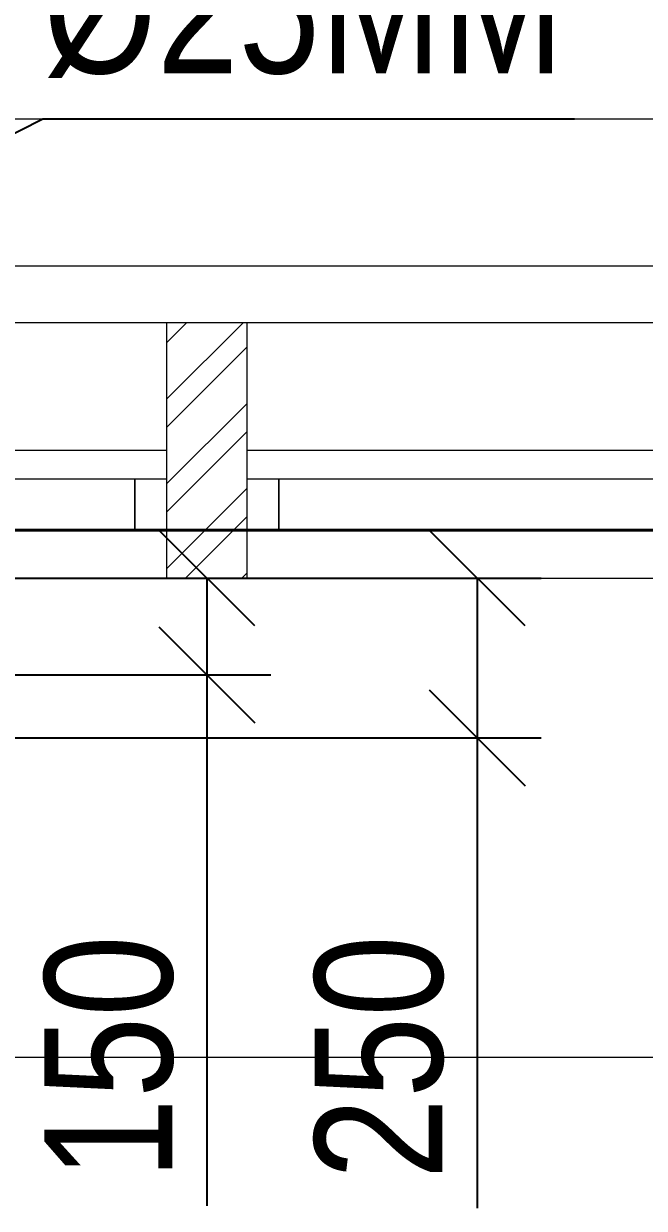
# Model space of a CAD drawing. Header units: inches. Extents: x 5899882 to 5988838, y -468923 to -96891.
# Drawn here: x 5955384 to 5956355, y -268791 to -266937 of the extents above; entities that cross this region are included whole.
import ezdxf

# ---------------------------------------------------------------- set-up
doc = ezdxf.new("R2010")
doc.units = ezdxf.units.IN
doc.header["$MEASUREMENT"] = 0
doc.linetypes.add('1', pattern=[0])
doc.layers.get('Defpoints').update_dxf_attribs({"color": 8})
for name, color, linetype in [('0- SLC ARCH LAYOUT', 7, 'Continuous'), ('0- SLC DIMENSION', 7, 'Continuous'), ('0-SLC RCC 2ND. FLOOR', 7, 'Continuous'), ('0-SLC-DOMESTIC LINE', 5, 'DOMESTIC_LINE')]:
    doc.layers.add(name, color=color, linetype=linetype)
for name, color, linetype, lineweight in [('ARCL-HATCH-B', 8, 'Continuous', 5), ('ARLC-DOOR-W', 8, 'Continuous', 5), ('ARLC-ELE0', 8, 'Continuous', 9), ('ARLC-FURN', 8, 'Continuous', 9), ('ARLC-WALL', 8, 'Continuous', 15)]:
    doc.layers.add(name, color=color, linetype=linetype, lineweight=lineweight)
doc.styles.add('ARIAL', font='tahoma.ttf')
doc.styles.get("Standard").update_dxf_attribs({"font": 'arial.ttf'})
doc.styles.add('swis cn bt', font='swissc.ttf')
doc.linetypes.add('DOMESTIC_LINE', pattern='A,0.5,-0.2,["DWS",ARIAL,S=0.1,R=0,X=-0.1,Y=-0.05],-0.25', length=0.95)
doc.dimstyles.new('SLC', dxfattribs={"dimtxt": 200, "dimasz": 150, "dimexe": 100, "dimexo": 0, "dimgap": 50, "dimtad": 1, "dimdec": 0, "dimrnd": 5, "dimzin": 1, "dimdsep": 46, "dimtxsty": 'swis cn bt', "dimblk": 'OBLIQUE', "dimcen": 60, "dimdle": 100, "dimclrd": 256, "dimclre": 256, "dimclrt": 256, "dimazin": 0, "dimtfac": 1, "dimtdec": 0, "dimtofl": 0, "dimtmove": 0, "dimatfit": 3, "dimfxl": 0.18, "dimtolj": 1, "dimtzin": 0, "dimarcsym": 0})

# ---------------------------------------------------------------- blocks, each defined once
blk = doc.blocks.new('A$C3DAD2E9A')
at = {"layer": 'ARCL-HATCH-B'}
h = blk.add_hatch(dxfattribs=at)
h.set_pattern_fill('ANSI32', color=256, scale=250)
h.set_pattern_definition([(45, (-5806111.699348602, 109613.299867685), (-66.29126073623883, 66.29126073623884), []), (45, (-5806067.505174852, 109613.299867685), (-66.29126073623883, 66.29126073623884), [])])
h.paths.add_polyline_path([(10547.21052249987, 6641.499999996304), (10422.21052249987, 6641.499999996304), (10422.21052249987, 6396.499999996333), (10422.21052639, 6396.499999996333), (10422.21052639, 6316.499999996333), (10422.21052249987, 6241.499999996304), (10547.21052249987, 6241.499999996304)])
at = {"layer": 'ARLC-DOOR-W'}
for points in [[(10372.21052639, 6316.499999996333), (10372.21052639, 6396.500047719775), (9352.210522499867, 6396.499999996333), (9352.210522499867, 6316.500047717913)], [(10422.21052639, 6396.499999996333), (10372.21052639, 6396.499999996333), (10372.21052639, 6316.499999996333), (10422.21052639, 6316.499999996333)], [(10597.21052639, 6396.499999996333), (10547.21052639, 6396.499999996333), (10547.21052639, 6316.499999996333), (10597.21052639, 6316.499999996333)], [(12667.21052639, 6316.499999996333), (12667.21052639, 6396.499999996333), (10597.21052639, 6396.499999996333), (10597.21052639, 6316.499999996333)]]:
    blk.add_lwpolyline(points, close=True, dxfattribs=at)
at = {"layer": 'ARLC-ELE0'}
blk.add_line((9177.210526314564, 6960), (17402.21052536089, 6960), dxfattribs=at)
at = {"layer": 'ARLC-ELE0', "ltscale": 0.006}
for p, q in [((9302.210522499867, 6641.499999996304), (10422.21052249987, 6641.499999996304)), ((10547.21052249987, 6641.499999996304), (12717.21052249987, 6641.499999994441)), ((9302.210522499867, 6241.499999996304), (10422.21052249987, 6241.499999996304)), ((10547.21052249987, 6241.499999996304), (12717.21052249987, 6241.499999996304))]:
    blk.add_line(p, q, dxfattribs=at)
at = {"layer": 'ARLC-FURN'}
blk.add_line((17402.21052536089, 5491.499999996304), (8887.21052536089, 5491.499999995212), dxfattribs=at)
at = {"layer": 'ARLC-WALL', "ltscale": 0.005}
for p, q in [((9302.210526294075, 6441.499999996377), (10422.21052345261, 6441.50000009127)), ((10547.21052316763, 6441.499988694079), (12717.21052345354, 6441.499998497646))]:
    blk.add_line(p, q, dxfattribs=at)
at = {"layer": 'ARLC-WALL'}
blk.add_lwpolyline([(10547.21052249987, 6641.499999996304), (10547.21052249987, 6241.499999996304), (10422.21052249987, 6241.499999996304), (10422.21052249987, 6641.499999996304)], close=True, dxfattribs=at)
blk = doc.blocks.new('A$C77C3199A')
at = {"layer": 'ARLC-WALL', "color": 30}
for p, q in [((9175, 6960), (17399.99999904632, 6960)), ((9175, 6730), (17399.99999904632, 6730))]:
    blk.add_line(p, q, dxfattribs=at)
blk = doc.blocks.new('_OBLIQUE')
at = {"color": 0, "linetype": 'ByBlock'}
blk.add_line((-0.5, -0.5), (0.5, 0.5), dxfattribs=at)
blk = doc.blocks.new('*D330')
at = {"layer": '0- SLC DIMENSION', "lineweight": -2, "transparency": 16777216}
for p, q in [((5955172.49999849, -267805.0280730026), (5956193.5, -267805.0280730026)), ((5956093.5, -267805.0280730026), (5956093.5, -268155.0280739563)), ((5955172.50000151, -268055.0280739563), (5956193.5, -268055.0280739563)), ((5956093.5, -268055.0280739563), (5956093.5, -268791.2618392347))]:
    blk.add_line(p, q, dxfattribs=at)
at = {"layer": 'Defpoints', "color": 0, "transparency": 16777216}
for p in [(5955172.49999849, -267805.0280730026), (5956093.5, -267805.0280730026), (5955172.50000151, -268055.0280739563)]:
    blk.add_point(p, dxfattribs=at)
at = {"layer": '0- SLC DIMENSION', "lineweight": -2, "transparency": 16777216, "xscale": 150, "yscale": 150, "zscale": 150}
for p, rotation in [((5956093.5, -267805.0280730026), 90), ((5956093.5, -268055.0280739563), 270)]:
    blk.add_blockref('_OBLIQUE', p, dxfattribs=dict(at, rotation=rotation))
at = {"layer": '0- SLC DIMENSION', "transparency": 16777216, "insert": (5955940.707792208, -268555.028073), "char_height": 200, "attachment_point": 5, "rotation": 90, "style": 'swis cn bt'}
blk.add_mtext('\\A1;250', dxfattribs=at)
blk = doc.blocks.new('*D331')
at = {"layer": '0- SLC DIMENSION', "lineweight": -2, "transparency": 16777216}
for p, q in [((5954793.852453576, -267805.028073006), (5955770.787222116, -267805.028073006)), ((5955670.787222116, -267805.028073006), (5955670.787222116, -268056.5280729991)), ((5954793.852453576, -267956.5280729991), (5955770.787222116, -267956.5280729991)), ((5955670.787222116, -267956.5280729991), (5955670.787222116, -268787.6254755992))]:
    blk.add_line(p, q, dxfattribs=at)
at = {"layer": 'Defpoints', "color": 0, "transparency": 16777216}
for p in [(5954793.852453576, -267805.028073006), (5955670.787222116, -267805.028073006), (5954793.852453576, -267956.5280729991)]:
    blk.add_point(p, dxfattribs=at)
at = {"layer": '0- SLC DIMENSION', "lineweight": -2, "transparency": 16777216, "xscale": 150, "yscale": 150, "zscale": 150}
for p, rotation in [((5955670.787222116, -267805.028073006), 90), ((5955670.787222116, -267956.5280729991), 270)]:
    blk.add_blockref('_OBLIQUE', p, dxfattribs=dict(at, rotation=rotation))
at = {"layer": '0- SLC DIMENSION', "transparency": 16777216, "insert": (5955518.124884454, -268555.0280730008), "char_height": 200, "attachment_point": 5, "rotation": 90, "style": 'swis cn bt'}
blk.add_mtext('\\A1;150', dxfattribs=at)

msp = doc.modelspace()

# ---------------------------------------------------------------- block references
at = {"layer": '0- SLC ARCH LAYOUT'}
msp.add_blockref('A$C3DAD2E9A', (5945186.076699616, -274046.5280729962), dxfattribs=at)

# ---------------------------------------------------------------- next in the draw order: linework, layer by layer
at = {"layer": '0-SLC-DOMESTIC LINE', "color": 5, "linetype": '1', "const_width": 5}
msp.add_lwpolyline([(5954711.000003532, -267730.0280333589), (5962061.499999975, -267730.0280537479), (5962061.499999975, -267971.5205952121)], dxfattribs=at)

# ---------------------------------------------------------------- next in the draw order: block references
at = {"layer": '0-SLC RCC 2ND. FLOOR'}
msp.add_blockref('A$C77C3199A', (5945186.076699616, -274046.5280729962), dxfattribs=at)

# ---------------------------------------------------------------- next in the draw order: texts
at = {"layer": '0-SLC-DOMESTIC LINE', "linetype": '1', "insert": (5955414.366172348, -266815.0280729962), "char_height": 200, "width": 687.5945739665035, "attachment_point": 1}
msp.add_mtext('{\\fSwis721 Cn BT|b0|i0|c0|p34;%%C25MM}', dxfattribs=at)

# ---------------------------------------------------------------- next in the draw order: dimensions: what is measured, and where the dimension line sits
at = {"layer": '0- SLC DIMENSION', "color": 1}
for base, p1, p2, picture, middle in [((5955670.787222116, -267805.028073006), (5954793.852453576, -267956.5280729991), (5954793.852453576, -267805.028073006), '*D331', (5955670.787222116, -268555.0280730008)), ((5956093.5, -267805.0280730026), (5955172.50000151, -268055.0280739563), (5955172.49999849, -267805.0280730026), '*D330', (5956093.5, -268555.028073))]:
    dim = msp.add_linear_dim(base=base, p1=p1, p2=p2, angle=90, dimstyle='SLC', dxfattribs=at)
    dim.commit()
    dim.dimension.update_dxf_attribs({"geometry": picture, "text_midpoint": middle, "dimtype": 160})

# ---------------------------------------------------------------- next in the draw order: leaders
at = {"layer": '0-SLC-DOMESTIC LINE', "linetype": '1'}
msp.add_leader([(5954538.287222118, -267524.6257673315), (5955414.366172348, -267086.5280729962), (5956245.5, -267086.5280729962)], dimstyle='SLC', override={"dimgap": 50, "dimtad": 0, "dimfxlon": 1}, dxfattribs=at)

doc.saveas('drawing.dxf')
